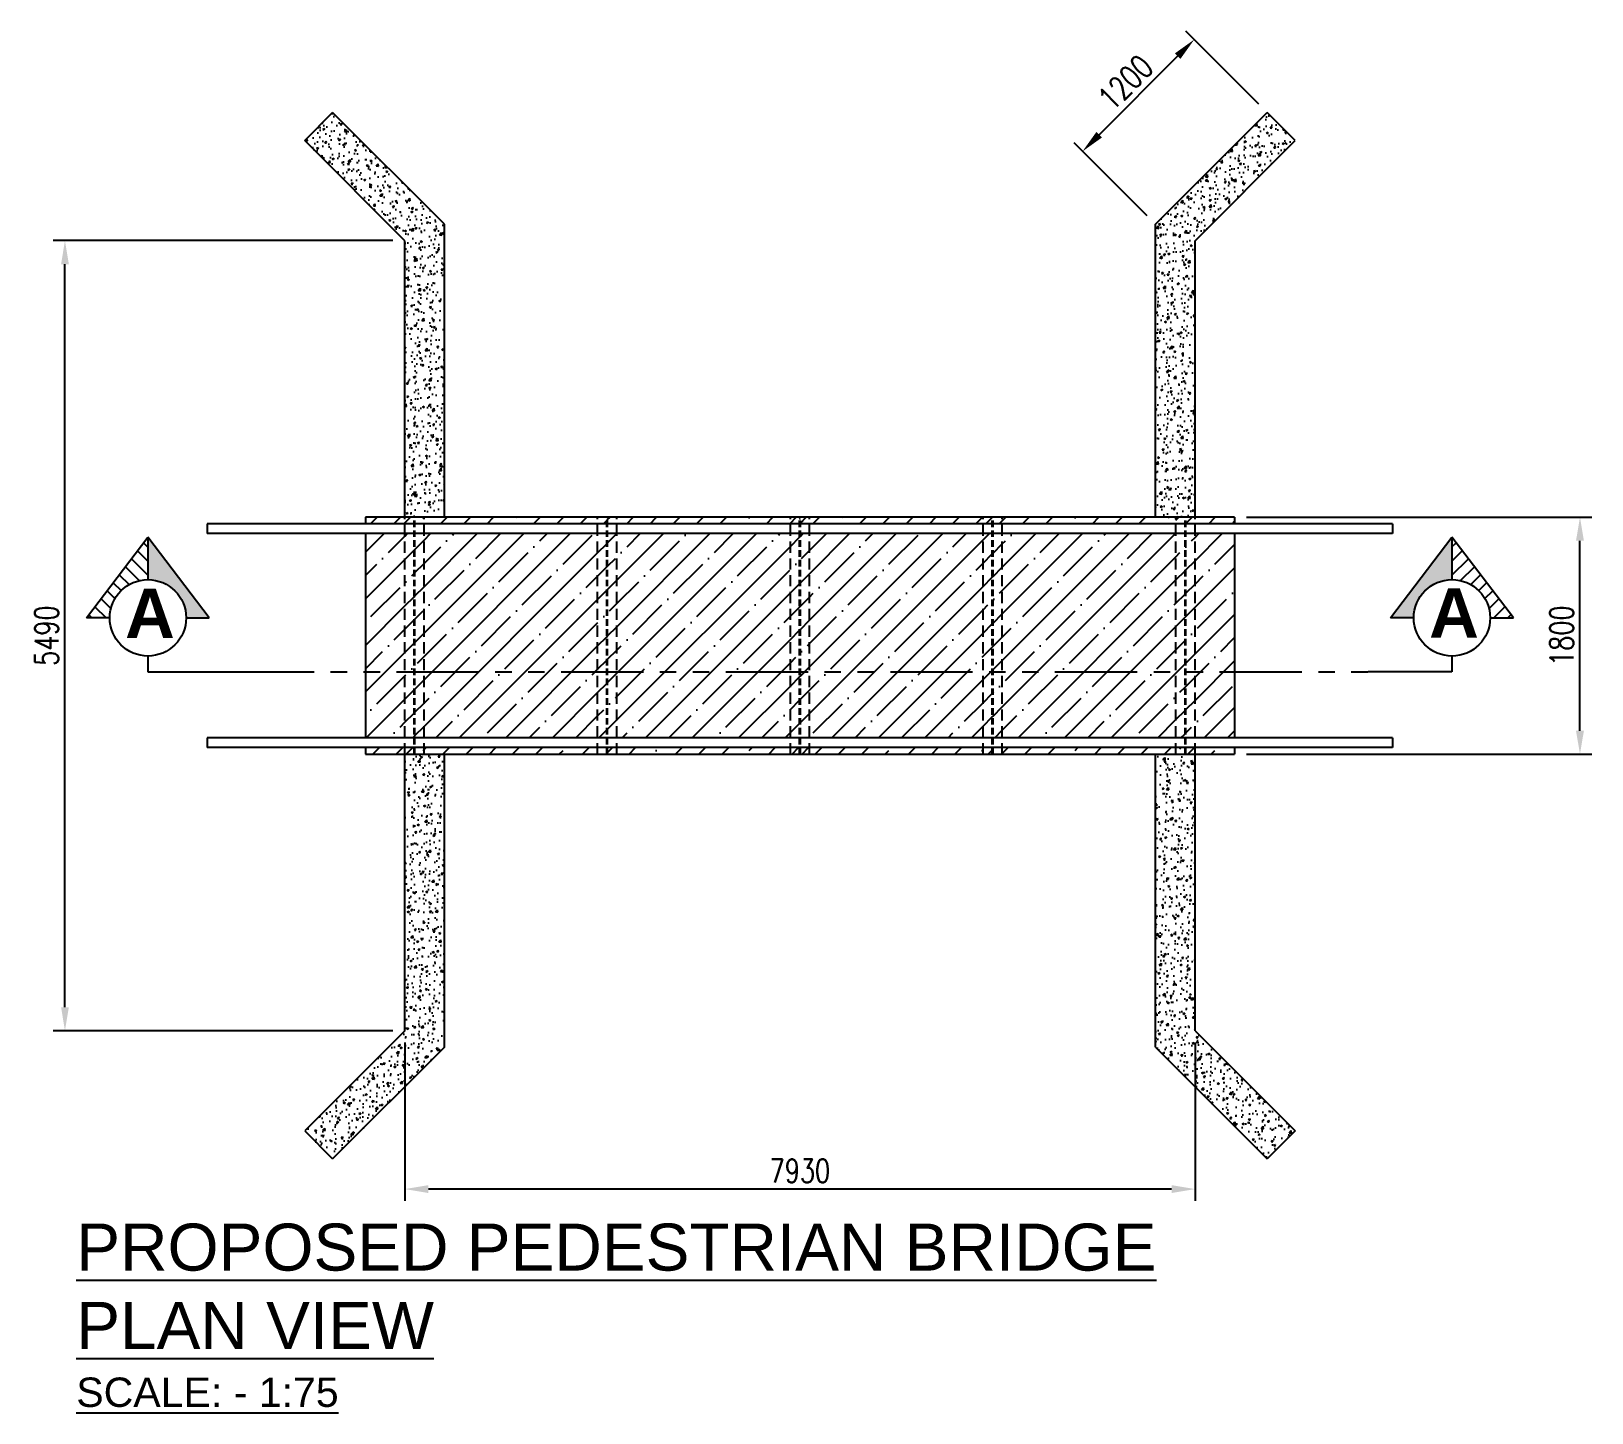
# Model space of a CAD drawing. Header units: millimetres. Extents: x -605628 to 223188, y -4937 to 493520.
# Drawn here: x -390558 to -378708, y 407687 to 418179 of the extents above; entities that cross this region are included whole.
import ezdxf

# ---------------------------------------------------------------- set-up
doc = ezdxf.new("R2010")
doc.units = ezdxf.units.MM
doc.header["$LTSCALE"] = 100
doc.header["$MEASUREMENT"] = 0
doc.header["$PDMODE"] = 3
doc.header["$PDSIZE"] = -0.5
doc.linetypes.add('HIDDEN', pattern=[0.375, 0.25, -0.125])
doc.linetypes.add('PHANTOM2', pattern=[1.25, 0.625, -0.125, 0.125, -0.125, 0.125, -0.125])
doc.layers.get('Defpoints').update_dxf_attribs({"color": 1})
for name, color, linetype in [('S-Dim', 1, 'Continuous'), ('S-Hatch', 8, 'Continuous'), ('ST-HATCH', 8, 'Continuous'), ('ST-TEXT', 255, 'Continuous'), ('TITLE', 2, 'Continuous')]:
    doc.layers.add(name, color=color, linetype=linetype)
doc.styles.add('Roomname', font='sanss___.ttf')
doc.styles.add('SKEL 1_75xp', font='romans.shx', dxfattribs={"width": 0.75, "height": 178.5})
doc.dimstyles.new('1-75', dxfattribs={"dimtxt": 178.5, "dimasz": 178.5, "dimexe": 90, "dimexo": 90, "dimgap": 50, "dimtad": 1, "dimdec": 0, "dimzin": 3, "dimdsep": 46, "dimtxsty": 'SKEL 1_75xp', "dimcen": 0.0625, "dimclrd": 1, "dimclre": 1, "dimclrt": 2, "dimaunit": 1, "dimadec": 0, "dimazin": 0, "dimtfac": 1, "dimtdec": 0, "dimtofl": 0, "dimtmove": 0, "dimatfit": 3, "dimfxl": 50, "dimtolj": 1, "dimtzin": 0, "dimarcsym": 0})
pattern_1 = [(50, (-21873.97, 0), (143.452037, -12.550427), [15, -165]), (355, (-21873.97, 0), (-27.750267, 150.438427), [12, -132]), (100.451444, (-21862.01, -1.05), (115.70177, 137.887998), [12.74804, -140.228422]), (46.1842, (-21873.97, 40), (213.448266, -33.103856), [22.5, -247.5]), (96.635635, (-21856.18, 37.24), (186.93239, 194.82372), [19.12207, -210.34275]), (351.184164, (-21873.97, 40), (186.93239, 194.82372), [18, -198]), (21, (-21853.97, 30), (119.38141, -80.523778), [15, -165]), (326, (-21853.97, 30), (48.663066, 145.03001), [12, -132]), (71.451445, (-21844.02, 23.29), (168.044475, 64.50623), [12.748038, -140.228422]), (37.5, (-21873.966, 0), (2.431971, 66.578771), [0, -130.4, 0, -134, 0, -132.5]), (7.5, (-21873.966, 0), (52.6139075, 78.882342), [0, -76.4, 0, -127.4, 0, -50.5]), (327.5, (-21918.566, 0), (106.764487, -4.5109743), [0, -50, 0, -156, 0, -207]), (317.5, (-21938.57, 0), (116.637234, 20.020996), [0, -65, 0, -103.6, 0, -147])]
pattern_2 = [(45, (-21873.97, 15279), (-176.7767, 176.7767), []), (45, (-21697.2, 15279), (-176.7767, 176.7767), [312.5, -62.5, 0, -62.5])]
pattern_3 = [(45, (-21873.966, 0), (-53.033009, 53.033009), []), (45, (-21820.93, 0), (-53.033009, 53.033009), [93.75, -18.75, 0, -18.75])]
pattern_4 = [(45, (-21873.97, 0), (-176.7767, 176.7767), []), (45, (-21697.2, 0), (-176.7767, 176.7767), [312.5, -62.5, 0, -62.5])]

# ---------------------------------------------------------------- blocks, each defined once
blk = doc.blocks.new('*D70')
at = {"layer": 'Defpoints', "color": 0, "transparency": 16777216}
for p in [(-387721, 410589), (-381721, 410589), (-387721, 409386)]:
    blk.add_point(p, dxfattribs=at)
at = {"layer": 'S-Dim', "color": 1, "lineweight": -2, "transparency": 16777216}
for p, q in [((-387721, 410499), (-387721, 409296)), ((-381721, 410499), (-381721, 409296)), ((-381899, 409386), (-387542, 409386))]:
    blk.add_line(p, q, dxfattribs=at)
at = {"layer": 'S-Dim', "color": 1, "transparency": 16777216}
for points in [[(-387542, 409416), (-387542, 409356), (-387721, 409386)], [(-381899, 409416), (-381899, 409356), (-381721, 409386)]]:
    blk.add_solid(points, dxfattribs=at)
at = {"layer": 'S-Dim', "color": 2, "transparency": 16777216, "insert": (-384721, 409525), "char_height": 178.5, "attachment_point": 5, "style": 'SKEL 1_75xp'}
blk.add_mtext('\\A1;7930', dxfattribs=at)
blk = doc.blocks.new('*D71')
at = {"layer": 'Defpoints', "color": 0, "transparency": 16777216}
for p in [(-390302, 416589), (-387721, 416589), (-387721, 410589)]:
    blk.add_point(p, dxfattribs=at)
at = {"layer": 'S-Dim', "color": 1, "lineweight": -2, "transparency": 16777216}
for p, q in [((-387811, 416589), (-390392, 416589)), ((-390302, 410767), (-390302, 416410)), ((-387811, 410589), (-390392, 410589))]:
    blk.add_line(p, q, dxfattribs=at)
at = {"layer": 'S-Dim', "color": 1, "transparency": 16777216}
for points in [[(-390331, 416410), (-390272, 416410), (-390302, 416589)], [(-390331, 410767), (-390272, 410767), (-390302, 410589)]]:
    blk.add_solid(points, dxfattribs=at)
at = {"layer": 'S-Dim', "color": 2, "transparency": 16777216, "insert": (-390441, 413589), "char_height": 178.5, "attachment_point": 5, "rotation": 90, "style": 'SKEL 1_75xp'}
blk.add_mtext('\\A1;5490', dxfattribs=at)
blk = doc.blocks.new('*D72')
at = {"layer": 'Defpoints', "color": 0, "transparency": 16777216}
for p in [(-381172, 417561), (-382575, 417267), (-382021, 416713)]:
    blk.add_point(p, dxfattribs=at)
at = {"layer": 'S-Dim', "color": 1, "lineweight": -2, "transparency": 16777216}
for p, q in [((-381236, 417625), (-381790, 418179)), ((-381853, 417990), (-382449, 417393)), ((-382084, 416777), (-382639, 417331))]:
    blk.add_line(p, q, dxfattribs=at)
at = {"layer": 'S-Dim', "color": 1, "transparency": 16777216}
for points in [[(-381874, 418011), (-381832, 417969), (-381727, 418116)], [(-382470, 417414), (-382428, 417372), (-382575, 417267)]]:
    blk.add_solid(points, dxfattribs=at)
at = {"layer": 'S-Dim', "color": 2, "transparency": 16777216, "insert": (-382249, 417790), "char_height": 178.5, "attachment_point": 5, "rotation": 45, "style": 'SKEL 1_75xp'}
blk.add_mtext('\\A1;1200', dxfattribs=at)
blk = doc.blocks.new('*D73')
at = {"layer": 'Defpoints', "color": 0, "transparency": 16777216}
for p in [(-381421, 414489), (-378798, 414489), (-381421, 412689)]:
    blk.add_point(p, dxfattribs=at)
at = {"layer": 'S-Dim', "color": 1, "lineweight": -2, "transparency": 16777216}
for p, q in [((-381331, 414489), (-378708, 414489)), ((-378798, 412867), (-378798, 414310)), ((-381331, 412689), (-378708, 412689))]:
    blk.add_line(p, q, dxfattribs=at)
at = {"layer": 'S-Dim', "color": 1, "transparency": 16777216}
for points in [[(-378828, 414310), (-378768, 414310), (-378798, 414489)], [(-378828, 412867), (-378768, 412867), (-378798, 412689)]]:
    blk.add_solid(points, dxfattribs=at)
at = {"layer": 'S-Dim', "color": 2, "transparency": 16777216, "insert": (-378937, 413589), "char_height": 178.5, "attachment_point": 5, "rotation": 90, "style": 'SKEL 1_75xp'}
blk.add_mtext('\\A1;1800', dxfattribs=at)

msp = doc.modelspace()

# ---------------------------------------------------------------- hatches: boundary and pattern name
h = msp.add_hatch()
h.set_pattern_fill('AR-CONC', color=8, scale=20, style=0)
h.set_pattern_definition(pattern_1)
h.paths.add_polyline_path([(-387420.7, 416712.9), (-388269.2, 417561.4), (-388481.4, 417349.3), (-387720.7, 416588.6), (-387720.7, 414488.6), (-387420.7, 414488.6)])
h = msp.add_hatch()
h.set_pattern_fill('AR-CONC', color=8, scale=20, style=0)
h.set_pattern_definition(pattern_1)
h.paths.add_polyline_path([(-381720.7, 416588.6), (-380960, 417349.3), (-381172.2, 417561.4), (-382020.7, 416712.9), (-382020.7, 414488.6), (-381720.7, 414488.6)])
h = msp.add_hatch()
h.set_pattern_fill('ANSI35', color=8, scale=1000, style=0)
h.set_pattern_definition(pattern_2)
h.paths.add_polyline_path([(-387720.7, 414488.6), (-388020.7, 414488.6), (-388020.7, 414438.6), (-387720.7, 414438.6)])
h = msp.add_hatch()
h.set_pattern_fill('ANSI35', color=8, scale=1000, style=0)
h.set_pattern_definition(pattern_4)
h.paths.add_polyline_path([(-387650.7, 414488.6), (-387720.7, 414488.6), (-387720.7, 414438.6), (-387650.7, 414438.6)])
h = msp.add_hatch()
h.set_pattern_fill('ANSI35', color=8, scale=300, style=0)
h.set_pattern_definition(pattern_3)
h.paths.add_polyline_path([(-387644.6, 414488.6), (-387650.7, 414488.6), (-387650.7, 414438.6), (-387644.6, 414438.6)])
h = msp.add_hatch()
h.set_pattern_fill('ANSI35', color=8, scale=1000, style=0)
h.set_pattern_definition(pattern_2)
h.paths.add_polyline_path([(-387574.7, 414488.6), (-387644.6, 414488.6), (-387644.6, 414438.6), (-387574.7, 414438.6)])
h = msp.add_hatch()
h.set_pattern_fill('ANSI35', color=8, scale=1000, style=0)
h.set_pattern_definition(pattern_2)
h.paths.add_polyline_path([(-386257.2, 414488.6), (-387574.7, 414488.6), (-387574.7, 414438.6), (-386257.2, 414438.6)])
h = msp.add_hatch()
h.set_pattern_fill('ANSI35', color=8, scale=1000, style=0)
h.set_pattern_definition(pattern_2)
h.paths.add_polyline_path([(-386187.2, 414488.6), (-386257.2, 414488.6), (-386257.2, 414438.6), (-386187.2, 414438.6)])
h = msp.add_hatch()
h.set_pattern_fill('ANSI35', color=8, scale=1000, style=0)
h.set_pattern_definition(pattern_2)
h.paths.add_polyline_path([(-386181.1, 414488.6), (-386187.2, 414488.6), (-386187.2, 414438.6), (-386181.1, 414438.6)])
h = msp.add_hatch()
h.set_pattern_fill('ANSI35', color=8, scale=1000, style=0)
h.set_pattern_definition(pattern_2)
h.paths.add_polyline_path([(-386111.2, 414488.6), (-386181.1, 414488.6), (-386181.1, 414438.6), (-386111.2, 414438.6)])
h = msp.add_hatch()
h.set_pattern_fill('ANSI35', color=8, scale=1000, style=0)
h.set_pattern_definition(pattern_2)
h.paths.add_polyline_path([(-384793.7, 414488.6), (-386111.2, 414488.6), (-386111.2, 414438.6), (-384793.7, 414438.6)])
h = msp.add_hatch()
h.set_pattern_fill('ANSI35', color=8, scale=1000, style=0)
h.set_pattern_definition(pattern_2)
h.paths.add_polyline_path([(-384723.8, 414488.6), (-384793.7, 414488.6), (-384793.7, 414438.6), (-384723.8, 414438.6)])
h = msp.add_hatch()
h.set_pattern_fill('ANSI35', color=8, scale=200, style=0)
h.set_pattern_definition([(45, (-21873.966, 0), (-35.355339, 35.355339), []), (45, (-21838.61, 0), (-35.355339, 35.355339), [62.5, -12.5, 0, -12.5])])
h.paths.add_polyline_path([(-384717.7, 414488.6), (-384723.8, 414488.6), (-384723.8, 414438.6), (-384717.7, 414438.6)])
h = msp.add_hatch()
h.set_pattern_fill('ANSI35', color=8, scale=1000, style=0)
h.set_pattern_definition(pattern_4)
h.paths.add_polyline_path([(-384647.7, 414488.6), (-384717.7, 414488.6), (-384717.7, 414438.6), (-384647.7, 414438.6)])
h = msp.add_hatch()
h.set_pattern_fill('ANSI35', color=8, scale=1000, style=0)
h.set_pattern_definition(pattern_2)
h.paths.add_polyline_path([(-383330.2, 414488.6), (-384647.7, 414488.6), (-384647.7, 414438.6), (-383330.2, 414438.6)])
h = msp.add_hatch()
h.set_pattern_fill('ANSI35', color=8, scale=1000, style=0)
h.set_pattern_definition(pattern_4)
h.paths.add_polyline_path([(-383260.3, 414488.6), (-383330.2, 414488.6), (-383330.2, 414438.6), (-383260.3, 414438.6)])
h = msp.add_hatch()
h.set_pattern_fill('ANSI35', color=8, scale=300, style=0)
h.set_pattern_definition(pattern_3)
h.paths.add_polyline_path([(-383254.2, 414488.6), (-383260.3, 414488.6), (-383260.3, 414438.6), (-383254.2, 414438.6)])
h = msp.add_hatch()
h.set_pattern_fill('ANSI35', color=8, scale=1000, style=0)
h.set_pattern_definition(pattern_2)
h.paths.add_polyline_path([(-383184.2, 414488.6), (-383254.2, 414488.6), (-383254.2, 414438.6), (-383184.2, 414438.6)])
h = msp.add_hatch()
h.set_pattern_fill('ANSI35', color=8, scale=1000, style=0)
h.set_pattern_definition(pattern_2)
h.paths.add_polyline_path([(-381866.8, 414488.6), (-383184.2, 414488.6), (-383184.2, 414438.6), (-381866.8, 414438.6)])
h = msp.add_hatch()
h.set_pattern_fill('ANSI35', color=8, scale=500, style=0)
h.set_pattern_definition([(45, (-21873.97, 0), (-88.388348, 88.388348), []), (45, (-21785.58, 0), (-88.388348, 88.388348), [156.25, -31.25, 0, -31.25])])
h.paths.add_polyline_path([(-381796.8, 414488.6), (-381866.8, 414488.6), (-381866.8, 414438.6), (-381796.8, 414438.6)])
h = msp.add_hatch()
h.set_pattern_fill('ANSI35', color=8, scale=1000, style=0)
h.set_pattern_definition(pattern_2)
h.paths.add_polyline_path([(-381790.7, 414488.6), (-381796.8, 414488.6), (-381796.8, 414438.6), (-381790.7, 414438.6)])
h = msp.add_hatch()
h.set_pattern_fill('ANSI35', color=8, scale=1000, style=0)
h.set_pattern_definition(pattern_2)
h.paths.add_polyline_path([(-381720.7, 414488.6), (-381790.7, 414488.6), (-381790.7, 414438.6), (-381720.7, 414438.6)])
h = msp.add_hatch()
h.set_pattern_fill('ANSI35', color=8, scale=1000, style=0)
h.set_pattern_definition(pattern_2)
h.paths.add_polyline_path([(-381420.7, 414488.6), (-381720.7, 414488.6), (-381720.7, 414438.6), (-381420.7, 414438.6)])
h = msp.add_hatch()
h.set_pattern_fill('ANSI35', color=8, scale=1000, style=0)
h.set_pattern_definition(pattern_2)
h.paths.add_polyline_path([(-387720.7, 414363.6), (-388020.7, 414363.6), (-388020.7, 412813.6), (-387720.7, 412813.6)])
h = msp.add_hatch()
h.set_pattern_fill('ANSI35', color=8, scale=1000, style=0)
h.set_pattern_definition(pattern_2)
h.paths.add_polyline_path([(-387650.7, 414363.6), (-387720.7, 414363.6), (-387720.7, 412813.6), (-387650.7, 412813.6)])
h = msp.add_hatch()
h.set_pattern_fill('ANSI35', color=8, scale=1000, style=0)
h.set_pattern_definition(pattern_2)
h.paths.add_polyline_path([(-387644.6, 414363.6), (-387650.7, 414363.6), (-387650.7, 412813.6), (-387644.6, 412813.6)])
h = msp.add_hatch()
h.set_pattern_fill('ANSI35', color=8, scale=1000, style=0)
h.set_pattern_definition(pattern_2)
h.paths.add_polyline_path([(-387574.7, 414363.6), (-387644.6, 414363.6), (-387644.6, 412813.6), (-387574.7, 412813.6)])
h = msp.add_hatch()
h.set_pattern_fill('ANSI35', color=8, scale=1000, style=0)
h.set_pattern_definition(pattern_2)
h.paths.add_polyline_path([(-386257.2, 414363.6), (-387574.7, 414363.6), (-387574.7, 412813.6), (-386257.2, 412813.6)])
h = msp.add_hatch()
h.set_pattern_fill('ANSI35', color=8, scale=1000, style=0)
h.set_pattern_definition(pattern_2)
h.paths.add_polyline_path([(-386187.2, 414363.6), (-386257.2, 414363.6), (-386257.2, 412813.6), (-386187.2, 412813.6)])
h = msp.add_hatch()
h.set_pattern_fill('ANSI35', color=8, scale=1000, style=0)
h.set_pattern_definition(pattern_2)
h.paths.add_polyline_path([(-386181.1, 414363.6), (-386187.2, 414363.6), (-386187.2, 412813.6), (-386181.1, 412813.6)])
h = msp.add_hatch()
h.set_pattern_fill('ANSI35', color=8, scale=1000, style=0)
h.set_pattern_definition(pattern_2)
h.paths.add_polyline_path([(-386111.2, 414363.6), (-386181.1, 414363.6), (-386181.1, 412813.6), (-386111.2, 412813.6)])
h = msp.add_hatch()
h.set_pattern_fill('ANSI35', color=8, scale=1000, style=0)
h.set_pattern_definition(pattern_2)
h.paths.add_polyline_path([(-384793.7, 414363.6), (-386111.2, 414363.6), (-386111.2, 412813.6), (-384793.7, 412813.6)])
h = msp.add_hatch()
h.set_pattern_fill('ANSI35', color=8, scale=1000, style=0)
h.set_pattern_definition(pattern_2)
h.paths.add_polyline_path([(-384723.8, 414363.6), (-384793.7, 414363.6), (-384793.7, 412813.6), (-384723.8, 412813.6)])
h = msp.add_hatch()
h.set_pattern_fill('ANSI35', color=8, scale=1000, style=0)
h.set_pattern_definition(pattern_2)
h.paths.add_polyline_path([(-384717.7, 414363.6), (-384723.8, 414363.6), (-384723.8, 412813.6), (-384717.7, 412813.6)])
h = msp.add_hatch()
h.set_pattern_fill('ANSI35', color=8, scale=1000, style=0)
h.set_pattern_definition(pattern_2)
h.paths.add_polyline_path([(-384647.7, 414363.6), (-384717.7, 414363.6), (-384717.7, 412813.6), (-384647.7, 412813.6)])
h = msp.add_hatch()
h.set_pattern_fill('ANSI35', color=8, scale=1000, style=0)
h.set_pattern_definition(pattern_2)
h.paths.add_polyline_path([(-383330.2, 414363.6), (-384647.7, 414363.6), (-384647.7, 412813.6), (-383330.2, 412813.6)])
h = msp.add_hatch()
h.set_pattern_fill('ANSI35', color=8, scale=1000, style=0)
h.set_pattern_definition(pattern_2)
h.paths.add_polyline_path([(-383260.3, 414363.6), (-383330.2, 414363.6), (-383330.2, 412813.6), (-383260.3, 412813.6)])
h = msp.add_hatch()
h.set_pattern_fill('ANSI35', color=8, scale=1000, style=0)
h.set_pattern_definition(pattern_2)
h.paths.add_polyline_path([(-383254.2, 414363.6), (-383260.3, 414363.6), (-383260.3, 412813.6), (-383254.2, 412813.6)])
h = msp.add_hatch()
h.set_pattern_fill('ANSI35', color=8, scale=1000, style=0)
h.set_pattern_definition(pattern_2)
h.paths.add_polyline_path([(-383184.2, 414363.6), (-383254.2, 414363.6), (-383254.2, 412813.6), (-383184.2, 412813.6)])
h = msp.add_hatch()
h.set_pattern_fill('ANSI35', color=8, scale=1000, style=0)
h.set_pattern_definition(pattern_2)
h.paths.add_polyline_path([(-381866.8, 414363.6), (-383184.2, 414363.6), (-383184.2, 412813.6), (-381866.8, 412813.6)])
h = msp.add_hatch()
h.set_pattern_fill('ANSI35', color=8, scale=1000, style=0)
h.set_pattern_definition(pattern_2)
h.paths.add_polyline_path([(-381796.8, 414363.6), (-381866.8, 414363.6), (-381866.8, 412813.6), (-381796.8, 412813.6)])
h = msp.add_hatch()
h.set_pattern_fill('ANSI35', color=8, scale=1000, style=0)
h.set_pattern_definition(pattern_2)
h.paths.add_polyline_path([(-381790.7, 414363.6), (-381796.8, 414363.6), (-381796.8, 412813.6), (-381790.7, 412813.6)])
h = msp.add_hatch()
h.set_pattern_fill('ANSI35', color=8, scale=1000, style=0)
h.set_pattern_definition(pattern_2)
h.paths.add_polyline_path([(-381720.7, 414363.6), (-381790.7, 414363.6), (-381790.7, 412813.6), (-381720.7, 412813.6)])
h = msp.add_hatch()
h.set_pattern_fill('ANSI35', color=8, scale=1000, style=0)
h.set_pattern_definition(pattern_2)
h.paths.add_polyline_path([(-381420.7, 414363.6), (-381720.7, 414363.6), (-381720.7, 412813.6), (-381420.7, 412813.6)])
h = msp.add_hatch()
h.set_pattern_fill('ANSI35', color=8, scale=1000, style=0)
h.set_pattern_definition(pattern_2)
h.paths.add_polyline_path([(-387720.7, 412738.6), (-388020.7, 412738.6), (-388020.7, 412688.6), (-387720.7, 412688.6)])
h = msp.add_hatch()
h.set_pattern_fill('ANSI35', color=8, scale=1000, style=0)
h.set_pattern_definition(pattern_4)
h.paths.add_polyline_path([(-387650.7, 412738.6), (-387720.7, 412738.6), (-387720.7, 412688.6), (-387650.7, 412688.6)])
h = msp.add_hatch()
h.set_pattern_fill('ANSI35', color=8, scale=300, style=0)
h.set_pattern_definition(pattern_3)
h.paths.add_polyline_path([(-387644.6, 412738.6), (-387650.7, 412738.6), (-387650.7, 412688.6), (-387644.6, 412688.6)])
h = msp.add_hatch()
h.set_pattern_fill('ANSI35', color=8, scale=1000, style=0)
h.set_pattern_definition(pattern_2)
h.paths.add_polyline_path([(-387574.7, 412738.6), (-387644.6, 412738.6), (-387644.6, 412688.6), (-387574.7, 412688.6)])
h = msp.add_hatch()
h.set_pattern_fill('ANSI35', color=8, scale=1000, style=0)
h.set_pattern_definition(pattern_2)
h.paths.add_polyline_path([(-386257.2, 412738.6), (-387574.7, 412738.6), (-387574.7, 412688.6), (-386257.2, 412688.6)])
h = msp.add_hatch()
h.set_pattern_fill('ANSI35', color=8, scale=1000, style=0)
h.set_pattern_definition(pattern_2)
h.paths.add_polyline_path([(-386187.2, 412738.6), (-386257.2, 412738.6), (-386257.2, 412688.6), (-386187.2, 412688.6)])
h = msp.add_hatch()
h.set_pattern_fill('ANSI35', color=8, scale=1000, style=0)
h.set_pattern_definition(pattern_2)
h.paths.add_polyline_path([(-386181.1, 412738.6), (-386187.2, 412738.6), (-386187.2, 412688.6), (-386181.1, 412688.6)])
h = msp.add_hatch()
h.set_pattern_fill('ANSI35', color=8, scale=1000, style=0)
h.set_pattern_definition(pattern_2)
h.paths.add_polyline_path([(-386111.2, 412738.6), (-386181.1, 412738.6), (-386181.1, 412688.6), (-386111.2, 412688.6)])
h = msp.add_hatch()
h.set_pattern_fill('ANSI35', color=8, scale=1000, style=0)
h.set_pattern_definition(pattern_2)
h.paths.add_polyline_path([(-384793.7, 412738.6), (-386111.2, 412738.6), (-386111.2, 412688.6), (-384793.7, 412688.6)])
h = msp.add_hatch()
h.set_pattern_fill('ANSI35', color=8, scale=1000, style=0)
h.set_pattern_definition(pattern_2)
h.paths.add_polyline_path([(-384723.8, 412738.6), (-384793.7, 412738.6), (-384793.7, 412688.6), (-384723.8, 412688.6)])
h = msp.add_hatch()
h.set_pattern_fill('ANSI35', color=8, scale=300, style=0)
h.set_pattern_definition(pattern_3)
h.paths.add_polyline_path([(-384717.7, 412738.6), (-384723.8, 412738.6), (-384723.8, 412688.6), (-384717.7, 412688.6)])
h = msp.add_hatch()
h.set_pattern_fill('ANSI35', color=8, scale=1000, style=0)
h.set_pattern_definition(pattern_4)
h.paths.add_polyline_path([(-384647.7, 412738.6), (-384717.7, 412738.6), (-384717.7, 412688.6), (-384647.7, 412688.6)])
h = msp.add_hatch()
h.set_pattern_fill('ANSI35', color=8, scale=1000, style=0)
h.set_pattern_definition(pattern_2)
h.paths.add_polyline_path([(-383330.2, 412738.6), (-384647.7, 412738.6), (-384647.7, 412688.6), (-383330.2, 412688.6)])
h = msp.add_hatch()
h.set_pattern_fill('ANSI35', color=8, scale=1000, style=0)
h.set_pattern_definition(pattern_4)
h.paths.add_polyline_path([(-383260.3, 412738.6), (-383330.2, 412738.6), (-383330.2, 412688.6), (-383260.3, 412688.6)])
h = msp.add_hatch()
h.set_pattern_fill('ANSI35', color=8, scale=300, style=0)
h.set_pattern_definition(pattern_3)
h.paths.add_polyline_path([(-383254.2, 412738.6), (-383260.3, 412738.6), (-383260.3, 412688.6), (-383254.2, 412688.6)])
h = msp.add_hatch()
h.set_pattern_fill('ANSI35', color=8, scale=1000, style=0)
h.set_pattern_definition(pattern_2)
h.paths.add_polyline_path([(-383184.2, 412738.6), (-383254.2, 412738.6), (-383254.2, 412688.6), (-383184.2, 412688.6)])
h = msp.add_hatch()
h.set_pattern_fill('ANSI35', color=8, scale=1000, style=0)
h.set_pattern_definition(pattern_2)
h.paths.add_polyline_path([(-381866.8, 412738.6), (-383184.2, 412738.6), (-383184.2, 412688.6), (-381866.8, 412688.6)])
h = msp.add_hatch()
h.set_pattern_fill('ANSI35', color=8, scale=1000, style=0)
h.set_pattern_definition(pattern_4)
h.paths.add_polyline_path([(-381796.8, 412738.6), (-381866.8, 412738.6), (-381866.8, 412688.6), (-381796.8, 412688.6)])
h = msp.add_hatch()
h.set_pattern_fill('ANSI35', color=8, scale=300, style=0)
h.set_pattern_definition(pattern_3)
h.paths.add_polyline_path([(-381790.7, 412738.6), (-381796.8, 412738.6), (-381796.8, 412688.6), (-381790.7, 412688.6)])
h = msp.add_hatch()
h.set_pattern_fill('ANSI35', color=8, scale=1000, style=0)
h.set_pattern_definition(pattern_2)
h.paths.add_polyline_path([(-381720.7, 412738.6), (-381790.7, 412738.6), (-381790.7, 412688.6), (-381720.7, 412688.6)])
h = msp.add_hatch()
h.set_pattern_fill('ANSI35', color=8, scale=1000, style=0)
h.set_pattern_definition(pattern_2)
h.paths.add_polyline_path([(-381420.7, 412738.6), (-381720.7, 412738.6), (-381720.7, 412688.6), (-381420.7, 412688.6)])
h = msp.add_hatch()
h.set_pattern_fill('AR-CONC', color=8, scale=20, style=0)
h.set_pattern_definition(pattern_1)
h.paths.add_polyline_path([(-387420.7, 410464.4), (-387420.7, 412688.6), (-387720.7, 412688.6), (-387720.7, 410588.6), (-388481.4, 409828), (-388269.2, 409615.8)])
h = msp.add_hatch()
h.set_pattern_fill('AR-CONC', color=8, scale=20, style=0)
h.set_pattern_definition(pattern_1)
h.paths.add_polyline_path([(-381720.7, 410588.6), (-381720.7, 412688.6), (-382020.7, 412688.6), (-382020.7, 410464.4), (-381172.2, 409615.8), (-380960, 409828)])
at = {"layer": 'S-Hatch'}
h = msp.add_hatch(dxfattribs=at)
h.set_pattern_fill('ANSI31', color=3, scale=605, angle=90)
h.set_pattern_definition([(135, (-258646.19, 316283.54), (-53.47495, -53.47495), [])])
h.paths.add_polyline_path([(-390137.5, 413724.4), (-389961.7, 413724.4, -0.4142136), (-389671.6, 414014.5), (-389671.6, 414337.6)])
h = msp.add_hatch(color=5, dxfattribs=at)
h.dxf.hatch_style = 1
h.paths.add_polyline_path([(-389671.6, 414337.6), (-389671.6, 414014.5, -0.4142136), (-389381.5, 413724.4), (-389205.7, 413724.4)])
h = msp.add_hatch(color=5, dxfattribs=at)
h.dxf.hatch_style = 1
h.paths.add_polyline_path([(-380235.7, 413724.4), (-380059.9, 413724.4, -0.4142136), (-379769.8, 414014.5), (-379769.8, 414337.6)])
h = msp.add_hatch(dxfattribs=at)
h.set_pattern_fill('ANSI31', color=3, scale=605, angle=180)
h.set_pattern_definition([(225, (-258822.586, 316283.54), (53.47495, -53.47495), [])])
h.paths.add_polyline_path([(-379769.8, 414337.6), (-379769.8, 414014.5, -0.4142136), (-379479.7, 413724.4), (-379303.9, 413724.4)])

# ---------------------------------------------------------------- linework, layer by layer
at = {"color": 5}
for p, q in [((-390137.5, 413724.4), (-389671.6, 414337.6)), ((-389205.7, 413724.4), (-389671.6, 414337.6)), ((-389671.6, 414337.6), (-389671.6, 414014.5)), ((-380235.7, 413724.4), (-379769.8, 414337.6)), ((-379303.9, 413724.4), (-379769.8, 414337.6)), ((-379769.8, 414337.6), (-379769.8, 414014.5)), ((-389961.7, 413724.4), (-390137.5, 413724.4)), ((-389381.5, 413724.4), (-389205.7, 413724.4)), ((-380059.9, 413724.4), (-380235.7, 413724.4)), ((-379479.7, 413724.4), (-379303.9, 413724.4)), ((-389671.6, 413434.3), (-389671.6, 413314.2)), ((-379769.8, 413434.3), (-379769.8, 413314.2)), ((-389671.6, 413314.2), (-389034.5, 413314.2)), ((-379769.8, 413314.2), (-380406.9, 413314.2))]:
    msp.add_line(p, q, dxfattribs=at)
at = {"color": 4, "linetype": 'PHANTOM2', "ltscale": 10}
msp.add_line((-389034.5, 413314.2), (-380406.9, 413314.2), dxfattribs=at)
at = {"color": 5}
for centre in [(-389671.6, 413724.4), (-379769.8, 413724.4)]:
    msp.add_circle(centre, 290.1, dxfattribs=at)
at = {"layer": 'ST-HATCH', "color": 3}
for p, q in [((-388481.4, 417349.3), (-388269.2, 417561.4)), ((-387420.7, 416712.9), (-388269.2, 417561.4)), ((-382020.7, 416712.9), (-381172.2, 417561.4)), ((-380960, 417349.3), (-381172.2, 417561.4)), ((-387720.7, 416588.6), (-388481.4, 417349.3)), ((-381720.7, 416588.6), (-380960, 417349.3)), ((-387420.7, 414488.6), (-387420.7, 416712.9)), ((-382020.7, 414488.6), (-382020.7, 416712.9)), ((-387720.7, 414488.6), (-387720.7, 416588.6)), ((-381720.7, 414488.6), (-381720.7, 416588.6)), ((-380220.7, 414438.6), (-389220.7, 414438.6)), ((-389220.7, 414438.6), (-389220.7, 414363.6)), ((-381420.7, 414488.6), (-388020.7, 414488.6)), ((-388020.7, 414488.6), (-388020.7, 414438.6)), ((-381420.7, 414488.6), (-381420.7, 414438.6)), ((-380220.7, 414438.6), (-380220.7, 414363.6)), ((-380220.7, 414363.6), (-389220.7, 414363.6)), ((-388020.7, 414363.6), (-388020.7, 412813.6)), ((-381420.7, 414363.6), (-381420.7, 412813.6)), ((-380220.7, 412813.6), (-389220.7, 412813.6)), ((-389220.7, 412813.6), (-389220.7, 412738.6)), ((-380220.7, 412738.6), (-389220.7, 412738.6)), ((-388020.7, 412738.6), (-388020.7, 412688.6)), ((-381420.7, 412738.6), (-381420.7, 412688.6)), ((-380220.7, 412813.6), (-380220.7, 412738.6)), ((-388020.7, 412688.6), (-381420.7, 412688.6)), ((-387720.7, 410588.6), (-387720.7, 412688.6)), ((-387420.7, 410464.4), (-387420.7, 412688.6)), ((-382020.7, 410464.4), (-382020.7, 412688.6)), ((-381720.7, 410588.6), (-381720.7, 412688.6)), ((-387720.7, 410588.6), (-388481.4, 409828)), ((-381720.7, 410588.6), (-380960, 409828)), ((-387420.7, 410464.4), (-388269.2, 409615.8)), ((-382020.7, 410464.4), (-381172.2, 409615.8)), ((-388481.4, 409828), (-388269.2, 409615.8)), ((-380960, 409828), (-381172.2, 409615.8))]:
    msp.add_line(p, q, dxfattribs=at)
at = {"layer": 'ST-HATCH', "color": 2, "linetype": 'HIDDEN', "ltscale": 3.4}
for p, q in [((-387720.7, 412688.6), (-387720.7, 414488.6)), ((-387574.7, 412688.6), (-387574.7, 414488.6)), ((-386257.2, 412688.6), (-386257.2, 414488.6)), ((-386111.2, 412688.6), (-386111.2, 414488.6)), ((-384793.7, 412688.6), (-384793.7, 414488.6)), ((-384647.7, 412688.6), (-384647.7, 414488.6)), ((-383330.2, 412688.6), (-383330.2, 414488.6)), ((-383184.2, 412688.6), (-383184.2, 414488.6)), ((-381866.8, 412688.6), (-381866.8, 414488.6)), ((-381720.7, 412688.6), (-381720.7, 414488.6))]:
    msp.add_line(p, q, dxfattribs=at)
at = {"layer": 'ST-HATCH', "color": 8, "linetype": 'HIDDEN', "ltscale": 2}
for p, q in [((-387650.7, 412688.6), (-387650.7, 414488.6)), ((-387644.6, 412688.6), (-387644.6, 414488.6)), ((-386187.2, 412688.6), (-386187.2, 414488.6)), ((-386181.1, 412688.6), (-386181.1, 414488.6)), ((-384723.8, 412688.6), (-384723.8, 414488.6)), ((-384717.7, 412688.6), (-384717.7, 414488.6)), ((-383260.3, 412688.6), (-383260.3, 414488.6)), ((-383254.2, 412688.6), (-383254.2, 414488.6)), ((-381796.8, 412688.6), (-381796.8, 414488.6)), ((-381790.7, 412688.6), (-381790.7, 414488.6))]:
    msp.add_line(p, q, dxfattribs=at)

# ---------------------------------------------------------------- texts
at = {"layer": 'ST-TEXT', "color": 5, "char_height": 375, "width": 7263.092, "attachment_point": 7, "style": 'Roomname'}
for insert in [(-389845.6, 413570.4), (-379943.8, 413573.7)]:
    msp.add_mtext('\\A1;{\\fSansSerif|b1|i0|c2|p2;A}', dxfattribs=dict(at, insert=insert))
at = {"layer": 'TITLE', "attachment_point": 1, "style": 'Roomname'}
for s, insert, char_height, width in [('{\\LPROPOSED PEDESTRIAN BRIDGE\\PPLAN VIEW}', (-390215.7, 409123.9), 357, 15189.483), ('{\\LSCALE: - 1:75}', (-390215.7, 407954.9), 223.125, 12491.798)]:
    msp.add_mtext(s, dxfattribs=dict(at, insert=insert, char_height=char_height, width=width))

# ---------------------------------------------------------------- dimensions: what is measured, and where the dimension line sits
at = {"layer": 'S-Dim'}
dim = msp.add_aligned_dim(p1=(-381172.2, 417561.4), p2=(-382020.7, 416712.9), distance=-784, dimstyle='1-75', override={"dimtmove": 1}, dxfattribs=at)
dim.commit()
dim.dimension.update_dxf_attribs({"geometry": '*D72', "text_midpoint": (-382249.3, 417790)})
for base, p1, p2, angle, text, picture, middle in [((-390301.6, 416588.6), (-387720.7, 410588.6), (-387720.7, 416588.6), 90, '5490', '*D71', (-390301.6, 413588.6)), ((-387720.7, 409386.2), (-381720.7, 410588.6), (-387720.7, 410588.6), 180, '7930', '*D70', (-384720.7, 409386.2))]:
    dim = msp.add_linear_dim(base=base, p1=p1, p2=p2, angle=angle, text=text, dimstyle='1-75', override={"dimtmove": 1}, dxfattribs=at)
    dim.commit()
    dim.dimension.update_dxf_attribs({"geometry": picture, "text_midpoint": middle, "dimtype": 160})
dim = msp.add_linear_dim(base=(-378798.2, 414488.6), p1=(-381420.7, 412688.6), p2=(-381420.7, 414488.6), angle=90, dimstyle='1-75', override={"dimtmove": 1}, dxfattribs=at)
dim.commit()
dim.dimension.update_dxf_attribs({"geometry": '*D73', "text_midpoint": (-378798.2, 413588.6), "dimtype": 160})

doc.saveas('drawing.dxf')
